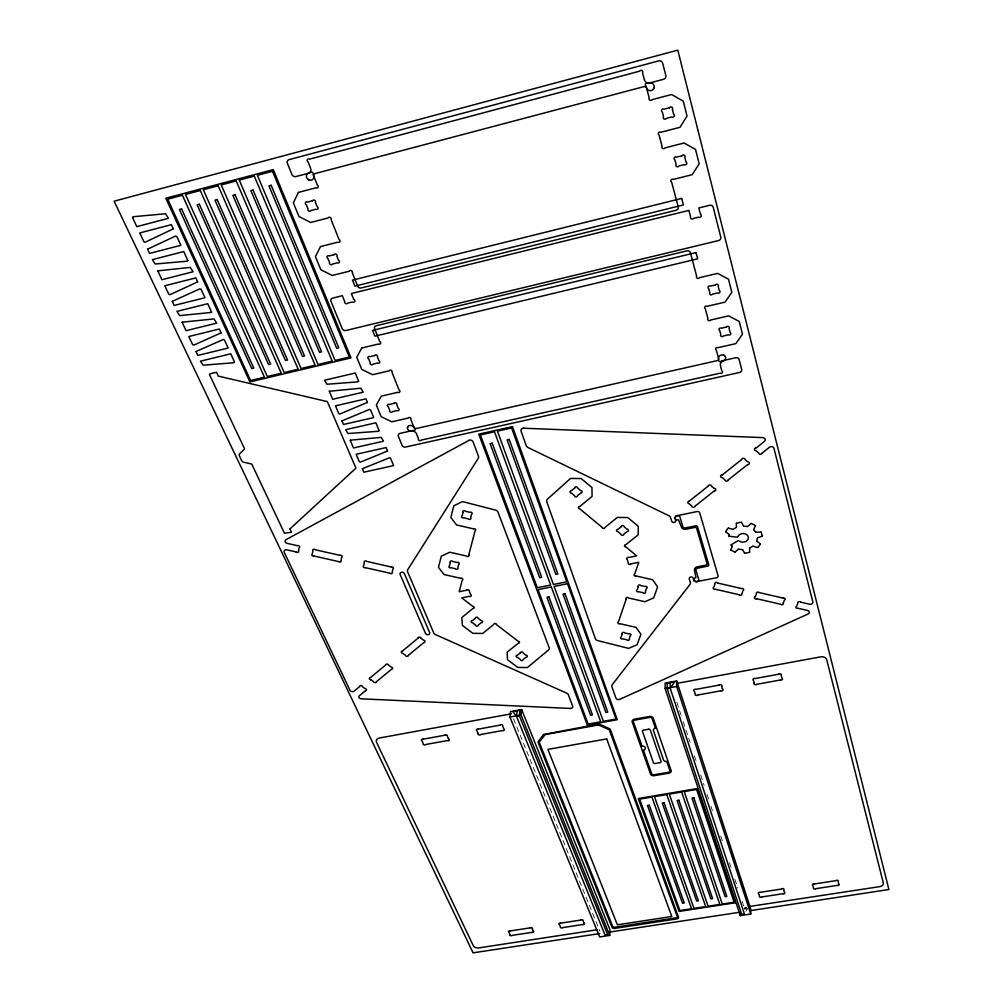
<?xml version="1.0" encoding="UTF-8"?>
<svg xmlns="http://www.w3.org/2000/svg" width="1003" height="1003" viewBox="0 0 1003 1003"><rect width="100%" height="100%" fill="white"/><g stroke="black" fill="none" stroke-linecap="round" stroke-linejoin="round"><path stroke-width="0.75" stroke-dasharray="5 3.75" d="M745.868 911.313L747.36 908.781M744.539 909.194L747.523 908.743M513.536 718.787L599.919 931.26M676.875 702.288L681.25 715.653M683.206 721.596L690.026 742.396M694.402 755.773L696.358 761.716M700.733 775.081L704.144 785.487M707.065 794.401L709.021 800.344M710.964 806.287L712.431 810.737M720.706 836L722.649 841.943M729.469 862.743L731.425 868.686M734.835 879.079L737.757 887.994M742.132 901.358L743.599 905.822M746.796 907.728L744.163 908.154L746.834 907.74"/><path stroke-width="1.5" d="M750.758 914.009L676.674 686.441L676.674 680.962L665.152 683.081L665.102 688.572L740.289 915.601L750.758 914.009L750.495 908.292L676.674 680.962M670.217 682.667L670.18 688.158L744.376 913.846L741.693 914.285L667.196 688.71L667.233 683.219L674.655 681.852L670.18 688.158L667.196 688.71M718.499 358.284L718.512 357.82A3.586 3.134 -5.9 0 1 724.053 355.388L724.479 355.639M609.724 935.423L609.962 929.731L521.648 709.522L510.602 711.566L509.938 717.045L599.644 936.952L609.724 935.423L521.033 715.014L521.648 709.522M519.378 715.829L519.993 710.337L512.884 711.654L516.507 716.355L605.022 935.022L607.63 934.658L519.378 715.829L516.507 716.355L517.134 710.864M756.713 540.956L757.328 538.135M468.79 554.897L475.046 530.9A1.442 1.166 9.8 0 0 473.817 528.731M728.529 535.991L729.018 534.524M626.198 599.092L618.475 621.797A1.392 1.091 2.7 0 0 619.528 623.803M755.372 596.559L756.463 593.839A1.592 1.254 -3.4 0 1 759.083 592.422M783.28 602.979L784.409 600.27A1.592 1.254 -4.4 0 0 783.305 598.001M407.557 427.265L407.983 426.513M730.698 549.82L732.353 546.422M654.006 88.151L653.417 89.154M753.654 529.509L755.522 525.735M539.401 741.819L545.105 734.597L598.402 724.981L609.222 729.708L677.501 917.331M725.558 531.54L728.128 528.155M757.829 547.462L760.437 544.127M289.942 528.945L291.547 532.254L284.463 533.232L252.054 464.677A1.304 1.041 20.6 0 0 251.038 463.9L243.716 462.207A2.62 2.094 21 0 1 241.673 460.665L239.391 455.876A2.633 2.106 21.2 0 1 239.704 453.782L244.168 449.369A1.316 1.053 21.4 0 0 244.331 448.316L209.552 374.721L209.865 373.831L216.648 372.326L218.215 376.087L327.329 401.601L355.94 468.15L290.017 528.869M544.529 734.961L545.206 734.572M747.661 526.462L750.996 523.491M735.186 552.014L738.296 549.255M359.513 686.666L353.984 691.243A2.345 1.73 12.2 0 1 350.034 690.377L284.213 552.252A2.507 1.956 17 0 1 286.833 549.845L295.998 551.913M370.608 677.464L385.553 665.089M402.579 650.96L417.95 638.221M579.809 506.502L592.071 496.372L591.958 487.558L581.188 478.556L570.557 478.431L547.5 499.118A3.41 2.821 6.2 0 0 546.785 501.776L595.431 638.811A3.21 2.495 3.5 0 0 597.638 640.591L628.605 648.364L637.206 644.666L640.904 634.172L635.965 627.339L619.867 623.703M365.343 690.841L359.337 695.794A2.332 1.73 11.8 0 0 361.268 698.815L570.243 708.431M376.438 681.689L391.396 669.352M408.434 655.285L423.818 642.597M472.864 608.52L461.819 617.585L462.396 625.383L472.814 633.294L482.644 633.47L493.714 624.53A1.379 1.078 7.8 0 1 496.397 624.292M625.897 544.629L638.196 534.825L638.259 526.299L627.815 517.561L617.321 517.423L605.047 527.377A1.454 1.191 3.3 0 1 602.201 527.641M689.387 501.049L708.143 486.142M722.436 474.808L741.681 459.512M756.312 447.852L764.349 441.47A2.67 2.244 -6.3 0 0 762.781 437.609L523.742 428.231M518.212 643.349L507.117 652.138L507.531 659.698L517.648 667.396L527.365 667.572L548.503 650.007A3.197 2.47 5.6 0 0 549.18 647.687L498.002 512.107A3.385 2.771 9 0 0 495.595 510.126L462.496 501.575L453.782 505.8L450.874 517.51L456.603 524.97L473.479 528.844M695.179 506.026L713.948 491.182M728.241 479.898L747.498 464.665M762.13 453.068L769.552 447.2A2.67 2.232 -6.6 0 1 773.927 448.253L812.819 601.863A2.507 1.956 -5.4 0 1 809.559 604.207L800.682 602.164M749.73 548.027L752.689 546.246M731.112 544.792L738.333 540.542M733.093 529.333L736.277 527.49M308.184 173.331L307.72 173.582A3.887 3.423 32.9 0 0 308.585 179.675L309.1 179.926M468.865 440.43L285.968 539.689A2.52 1.968 17.2 0 0 287.184 543.363L297.151 545.619M757.553 537.896L762.117 536.216M798.087 608.282L807.678 610.476A2.495 1.931 -5.1 0 1 808.054 614.012L619.678 699.367A2.545 1.918 2.8 0 1 615.942 698.101L611.93 686.867A3.937 2.996 2.9 0 1 612.331 684.573L689.939 584.473A3.322 2.645 -0.5 0 0 690.352 582.455L689.274 578.944A2.006 1.592 -0.7 0 1 690.754 577.001A2.006 1.592 -0.7 0 1 693.173 578.167L694.089 580.938L696.007 581.765L716.493 577.753A2.081 1.667 -1.8 0 0 718.06 575.735L699.705 512.821A2.144 1.755 -1.6 0 0 697.123 511.543L676.11 515.906L674.856 517.435L675.658 520.381A2.056 1.68 -0.3 0 1 674.166 522.413A2.056 1.68 -0.3 0 1 671.684 521.196L670.556 517.498A3.41 2.796 0 0 0 668.976 515.768L528.255 447.639A4.376 3.699 7.9 0 1 526.111 445.345L521.121 431.315A2.859 2.42 8.5 0 1 523.729 428.168M676.473 515.793L674.919 517.924M755.949 447.877L756.049 447.852A1.705 1.429 -5.8 0 0 756.149 450.748L758.719 453.03A1.705 1.429 -5.9 0 0 762.029 453.369M736.478 523.19L741.23 522.224M466.571 590.24L459.198 591.732L462.182 580.273A1.404 1.116 9.7 0 0 460.966 578.192M722.072 474.833L722.173 474.808A1.68 1.404 -3.4 0 0 722.31 477.641L724.881 479.86A1.68 1.392 -3.6 0 0 728.14 480.186M628.956 557.442L636.667 555.888L625.897 546.961A1.442 1.166 2.2 0 1 625.521 544.667M469.053 596.396L461.719 597.876L472.714 606.313A1.392 1.091 8.9 0 1 473.215 608.482M631.05 563.824L638.735 562.282L634.749 573.979A1.417 1.141 1.8 0 0 635.814 576.086M756.525 598.879L756.55 598.879A1.592 1.254 -3.3 0 1 755.359 596.547M744.815 553.255L749.504 552.327M676.724 918.184L677.514 917.607L613.259 927.487L614.262 927.7M511.492 713.797L379.347 738.032A4.827 3.51 10.6 0 0 376.551 742.32L473.303 945.716A4.351 2.884 6.6 0 0 478.707 947.923L597.086 929.781M677.138 683.331L820.755 656.84A5.165 3.924 -4.9 0 1 826.735 659.748L883.304 882.891A4.651 3.159 -3.8 0 1 879.556 886.665L748.702 906.599M509.938 717.045L521.033 715.014M665.102 688.572L676.674 686.441M423.366 739.148L444.78 735.237M478.343 729.106L500.083 725.131M695.982 689.349L719.038 685.137M755.184 678.529L778.604 674.254M425.786 744.489L447.15 740.603M480.65 734.509L502.34 730.573M697.787 695.016L720.781 690.841M756.839 684.284L780.196 680.034M714.236 491.182L714.312 491.169A1.667 1.379 -2.8 0 0 714.061 488.386L711.491 486.179A1.667 1.379 -2.6 0 0 708.256 485.853M510.226 930.947L529.935 927.9M560.815 923.136L580.8 920.052M760.349 892.306L781.412 889.047M814.436 883.956L835.812 880.647M512.232 935.373L531.903 932.351M562.721 927.612L582.655 924.54M761.829 896.97L782.854 893.736M815.79 888.671L837.116 885.398M599.832 933.542L473.065 952.85L114.104 201.189L677.802 50.15L888.896 889.523L749.78 910.711M609.097 932.138L738.948 912.366M747.762 464.665L747.862 464.652A1.693 1.417 -5 0 0 747.649 461.806L745.079 459.55A1.693 1.417 -4.9 0 0 741.781 459.211M598.402 724.981L599.28 725.094M696.383 581.715L693.875 580.511M756.024 532.254L760.989 532.004M738.647 549.168L742.421 549.581M728.679 536.179L737.418 537.232M743.699 526.073L747.31 526.55M460.628 578.292L444.128 574.556L438.487 567.41L441.27 556.226L449.745 552.214L466.42 556.013A1.429 1.141 9.7 0 0 468.953 555.186M315.431 549.794L339.716 555.298M366.922 561.467L391.057 566.946M314.24 556.063L338.462 561.555M365.581 567.698L389.653 573.152M636.165 575.973L652.614 579.747L657.617 586.88L653.743 597.851L644.916 601.725L628.63 598.014A1.404 1.116 2.3 0 0 626.06 598.816M717.734 583.056L741.505 588.535M759.321 592.61L782.967 598.064M715.377 589.25L739.073 594.704M756.839 598.766L780.422 604.195M753.052 546.196L757.516 547.55M728.441 528.067L732.729 529.383M723.589 355.15L724.053 355.375A3.586 3.134 -5.9 0 1 723.928 360.729L723.464 360.955A4.137 3.611 -5.8 0 0 720.38 365.368L721.821 370.859A1.555 1.342 -5.4 0 1 722.323 372.702A1.555 1.342 -5.4 0 1 720.179 373.179L421.172 440.104A1.492 1.241 14.2 0 1 419.191 440.555A1.492 1.241 14.2 0 1 418.514 438.825L416.458 433.697A3.974 3.322 14.7 0 0 411.443 431.24L410.954 431.265A3.435 2.884 15 0 1 407.745 426.877A3.435 2.884 15 0 1 413.512 426.739L413.813 427.09M730.798 550.07L734.86 552.064M751.322 523.453L755.422 525.484M353.833 299.333L354.009 299.458A1.793 1.555 23 0 1 352.203 302.041L347.878 303.082A1.793 1.542 23.3 0 1 344.606 301.79M308.084 179.387L308.573 179.687A3.887 3.423 32.9 0 0 313.876 176.867L313.826 176.34A2.482 2.194 32.8 0 1 315.193 173.544L643.613 86.734A2.533 2.47 -11.6 0 1 646.697 88.477L646.985 88.979A3.962 3.862 -14.1 0 0 653.755 88.64A3.962 3.862 -14.1 0 0 650.521 82.898L649.931 82.91A4.601 4.488 -15.6 0 1 644.365 79.739L642.534 72.893A1.73 1.693 -14.5 0 0 641.907 70.574A1.73 1.693 -14.5 0 0 639.538 71.213L309.413 159.189A1.705 1.504 34.2 0 0 307.244 159.765A1.705 1.504 34.2 0 0 308.097 161.909L310.617 168.253A4.513 3.987 33.6 0 1 308.184 173.343M370.884 679.771L373.467 681.626A1.504 1.128 11.6 0 0 376.376 681.927M725.595 531.803L728.93 534.235M756.826 541.231L760.399 543.877M420.997 638.272L423.605 640.215A1.53 1.179 10.4 0 1 424.131 642.534M496.46 624.581L518.112 641.218A1.367 1.066 6.8 0 1 518.564 643.324M602.151 527.34L579.859 508.922A1.454 1.204 4.6 0 1 579.433 506.54M731.074 545.03L732.29 546.134M753.704 529.81L755.71 532.117M612.983 927.173L539.288 742.37M742.709 549.757L744.527 553.142M741.518 522.337L743.411 525.911M509.888 934.42L508.997 932.464A1.329 0.89 5.8 0 1 509.95 930.897M448.454 738.76L447.401 736.378A1.467 1.078 8.7 0 0 444.993 735.074M532.292 928.866L533.157 930.834M478.03 733.369L477.014 730.974A1.467 1.091 7.7 0 1 478.042 729.043M583.959 923.011L583.144 921.017A1.342 0.903 4 0 0 581 919.914M344.668 301.464L342.336 295.722L332.557 298.154A2.984 2.57 24 0 0 330.977 301.351L342.211 328.658A2.934 2.507 22.1 0 0 345.847 330.514L718.512 240.57A3.059 2.796 -10.2 0 0 720.793 237.134L713.258 207.345A3.097 2.859 -11.2 0 0 709.547 205.302L698.828 207.947L700.445 214.166M353.67 299.258L351.363 293.528L688.923 210.392L690.553 216.598M721.633 686.34L722.411 688.873M754.256 683.068L753.516 680.523A1.53 1.166 -2.3 0 1 754.87 678.467M761.252 532.167L762.267 535.978M736.277 523.416L736.453 527.227M749.554 548.29L749.705 552.114M740.189 912.743L740.289 915.601M468.827 440.38A2.833 2.382 11.4 0 1 473.103 441.972L478.356 455.851A4.351 3.636 10.9 0 1 478.08 458.647L407.719 569.691A3.297 2.608 11.9 0 0 407.582 571.697L433.747 632.993A3.21 2.47 10 0 0 435.377 634.548L566.532 693.06A3.912 2.959 4.8 0 1 568.413 694.916L572.613 706.049A2.52 1.893 4.5 0 1 570.243 708.482M297.465 545.557A1.605 1.254 16.7 0 1 299.07 547.901L298.543 550.672A1.605 1.254 16.6 0 1 296.274 552.114M359.563 686.428A1.492 1.116 12 0 1 362.509 686.716L365.054 688.572A1.492 1.116 11.8 0 1 365.631 690.791M469.391 596.472A1.567 1.229 9.2 0 0 470.482 594.24L469.366 591.532A1.567 1.241 9.3 0 0 466.796 590.052M630.812 564.025A1.592 1.291 2.1 0 1 628.254 562.482L627.351 559.674A1.605 1.291 2.1 0 1 628.63 557.38M408.371 655.536A1.517 1.153 10.8 0 1 405.388 655.235L402.817 653.329A1.517 1.153 11 0 1 402.266 651.022M418.013 637.983A1.53 1.179 10.6 0 1 421.022 638.272M315.168 549.594A1.605 1.254 16 0 0 312.861 551.048L312.359 553.819A1.592 1.254 16 0 0 313.926 556.138M340.042 555.236A1.592 1.254 14.9 0 1 341.597 557.568L341.02 560.313A1.592 1.254 14.9 0 1 338.726 561.743M695.079 506.302A1.642 1.354 -1.5 0 1 691.844 505.988L689.312 503.794A1.655 1.367 -1.3 0 1 689.036 501.124M391.697 669.289A1.504 1.141 11.2 0 0 391.132 667.008L388.55 665.139A1.517 1.141 11.4 0 0 385.603 664.839M370.884 679.783A1.504 1.128 11.8 0 1 370.308 677.526M739.311 594.892A1.592 1.254 -2.7 0 0 741.932 593.475L742.985 590.754A1.592 1.266 -2.8 0 0 741.831 588.473M717.496 582.856A1.592 1.266 -1.8 0 0 714.876 584.298L713.86 587.031A1.592 1.266 -1.6 0 0 715.039 589.313M783.305 602.979A1.592 1.241 -4.3 0 1 780.647 604.383M366.659 561.279A1.592 1.254 13.9 0 0 364.327 562.721L363.763 565.466A1.58 1.241 13.8 0 0 365.268 567.761M391.383 566.883A1.58 1.254 12.7 0 1 392.875 569.19L392.236 571.923A1.58 1.241 12.7 0 1 389.916 573.34M737.982 536.48A5.354 4.325 -3.5 0 1 745.542 533.972A5.354 4.325 -3.5 0 1 747.31 540.329A5.354 4.325 -3.5 0 1 739.236 541.006M414.063 427.541A2.207 1.843 14.8 0 0 416.596 428.444L716.781 360.729A2.294 2.006 -5.4 0 0 718.474 359.287M700.721 214.441A1.856 1.718 -9.4 0 1 698.477 217.2L693.737 218.328A1.856 1.718 -8.4 0 1 690.44 216.961M512.044 935.498A1.316 0.878 5.8 0 1 509.863 934.407M533.17 930.822A1.329 0.89 5.2 0 1 532.179 932.401M530.136 927.775A1.329 0.89 5.3 0 1 532.317 928.878M560.527 923.073A1.329 0.903 4.5 0 0 559.511 924.678L560.376 926.647A1.329 0.89 4.5 0 0 562.507 927.737M583.972 922.998A1.342 0.903 4 0 1 582.931 924.59M480.437 734.672A1.467 1.078 7.6 0 1 478.017 733.356M500.309 724.968A1.467 1.091 6.9 0 1 502.729 726.297L503.707 728.692A1.467 1.091 6.8 0 1 502.653 730.635M425.573 744.652A1.454 1.066 9.3 0 1 423.141 743.348L422.087 740.991A1.454 1.066 9.4 0 1 423.053 739.086M448.466 738.735A1.454 1.066 8.6 0 1 447.463 740.678M836.038 880.509A1.404 0.953 -2.8 0 1 838.144 881.687L838.709 883.768A1.392 0.953 -2.8 0 1 837.405 885.448M815.564 888.808A1.392 0.953 -2.2 0 1 813.458 887.642L812.869 885.574A1.392 0.953 -2.2 0 1 814.148 883.894M781.638 888.909A1.379 0.94 -1.4 0 1 783.769 890.075L784.371 892.143A1.379 0.94 -1.4 0 1 783.142 893.798M761.603 897.108A1.379 0.94 -0.7 0 1 759.484 895.967L758.845 893.911A1.379 0.94 -0.7 0 1 760.061 892.244M722.423 688.848A1.517 1.153 -1 0 1 721.094 690.904M719.289 684.961A1.517 1.153 -1 0 1 721.659 686.353M695.668 689.274A1.517 1.153 -0.1 0 0 694.377 691.33L695.192 693.825A1.517 1.141 -0.1 0 0 697.549 695.192M780.522 680.097A1.542 1.166 -3.3 0 0 781.914 678.015L781.187 675.483A1.542 1.166 -3.3 0 0 778.855 674.079M756.601 684.447A1.53 1.153 -2.3 0 1 754.231 683.056M697.185 581.552A2.081 1.655 -0.9 0 0 698.727 579.546L695.919 570.206A2.094 1.667 -1.1 0 1 697.461 568.187L707.466 566.193A1.68 1.342 -1.5 0 0 708.707 564.564L697.612 526.876A1.705 1.392 -1.4 0 0 695.568 525.86L685.4 527.942A2.131 1.743 -0.8 0 1 682.83 526.675L679.896 516.896A2.131 1.755 -0.6 0 0 677.301 515.63M800.457 601.963A1.605 1.254 -5 0 0 797.786 603.38L796.67 606.075A1.592 1.241 -4.8 0 0 797.749 608.345M693.675 579.859A2.019 1.605 -0.9 0 1 693.763 578.919L694.226 578.33A2.232 1.78 -0.9 0 1 695.305 577.841A1.404 1.116 -0.9 0 0 695.969 577.54L694.465 570.494A3.761 3.009 -1.1 0 1 697.248 566.845L706.162 565.078A1.254 1.003 -1.5 0 0 707.102 563.849L696.571 528.155A1.279 1.041 -1.3 0 0 695.029 527.402L685.977 529.245A3.824 3.122 -0.9 0 1 681.35 526.976L678.567 519.867A1.442 1.179 -0.6 0 0 677.79 519.855A2.294 1.881 -0.5 0 1 676.536 519.817L675.759 519.454A2.069 1.693 -0.5 0 1 675.119 518.601M379.046 430.55L378.319 431.29L347.953 433.534L345.659 429.685L375.899 422.802L379.046 430.55M234.501 361.995L233.812 362.735L203.133 365.192L200.475 361.143L230.79 353.808L234.501 362.045M132.546 217.45L136.772 226.653L168.454 218.303L165.57 213.752L133.286 216.711L132.546 217.45M341.985 420.884L343.44 424.495L373.73 417.574L370.583 409.976L369.53 409.4L341.985 420.884M157.847 270.885L161.909 279.712L193.052 271.775L190.269 267.412L157.847 270.835M362.422 468.714L363.813 472.2L393.602 465.605L390.556 458.258L389.49 457.757L362.422 468.714M367.411 402.416L339.791 414.038L338.726 413.474L335.478 405.851L365.97 398.805L367.411 402.416M147.617 249.245L149.472 253.446L180.879 245.309L176.892 236.645L175.713 235.993L147.629 249.158M182.145 322.214L186.056 330.689L216.686 323.129L213.99 318.941L182.157 322.164M329.335 391.258L332.67 399.282L363.224 392.186L360.829 388.199L329.335 391.258M387.522 451.037L360.328 462.157L359.3 461.606L356.165 454.284L386.142 447.564L387.522 451.037M187.762 260.467L187.009 261.231L155.164 264.015L152.406 259.639L183.75 251.54L187.762 260.467M173.218 228.872L145.109 242.275L143.905 241.685L139.768 232.959L171.375 224.659L173.218 228.872M350.26 440.254L353.47 447.965L383.51 441.207L381.19 437.371L350.273 440.167M172.315 301.414L174.096 305.464L204.988 297.715L201.127 289.34L200.011 288.764L172.328 301.339M211.595 312.272L207.746 303.696L176.917 311.394L179.675 315.619L211.57 312.409M358.585 381.127L357.858 381.855L326.915 384.262L324.533 380.25L355.3 373.016L358.585 381.127M197.629 281.918L169.871 294.732L168.755 294.167L164.78 285.78L195.861 277.881L197.629 281.918M196.061 351.551L197.767 355.438L228.145 348.054L224.471 340.055L223.356 339.453L196.074 351.476M221.074 332.883L193.729 345.132L192.601 344.531L188.815 336.519L219.381 328.997L221.074 332.883M450.322 562.595L449.532 565.742A1.417 1.128 10.3 0 0 449.143 567.284A1.417 1.128 10.3 0 0 451.087 567.736L455.462 568.726A1.417 1.128 10 0 0 457.406 569.165A1.417 1.128 10 0 0 457.807 567.623L458.609 564.476A1.417 1.128 10.1 0 0 459.01 562.921A1.417 1.128 10.1 0 0 457.055 562.482L452.679 561.479A1.417 1.128 10.3 0 0 450.723 561.041A1.417 1.128 10.3 0 0 450.322 562.595M463.022 512.433L462.195 515.73A1.454 1.179 10.5 0 0 461.781 517.347A1.454 1.179 10.5 0 0 463.775 517.811L468.238 518.839A1.454 1.179 10.2 0 0 470.231 519.291A1.454 1.179 10.2 0 0 470.658 517.673L471.498 514.376A1.454 1.191 10.2 0 0 471.911 512.759A1.454 1.191 10.2 0 0 469.918 512.295L465.442 511.267A1.454 1.191 10.5 0 0 463.436 510.803A1.454 1.191 10.5 0 0 463.022 512.433M622.249 633.971L621.246 636.943A1.379 1.078 2.6 0 0 620.744 638.397A1.379 1.078 2.6 0 0 622.637 638.823L626.85 639.751A1.379 1.078 2.3 0 0 628.731 640.177A1.379 1.078 2.3 0 0 629.232 638.71L630.248 635.739A1.379 1.078 2.3 0 0 630.749 634.285A1.379 1.078 2.3 0 0 628.868 633.858L624.631 632.918A1.379 1.078 2.5 0 0 622.75 632.504A1.379 1.078 2.5 0 0 622.249 633.971M638.284 586.642L637.231 589.751A1.417 1.128 1.8 0 0 636.717 591.281A1.417 1.128 1.8 0 0 638.648 591.72L642.948 592.685A1.417 1.116 1.5 0 0 644.879 593.112A1.417 1.116 1.5 0 0 645.405 591.594L646.471 588.485A1.417 1.128 1.4 0 0 646.985 586.956A1.417 1.128 1.4 0 0 645.054 586.517L640.741 585.539A1.417 1.128 1.7 0 0 638.811 585.113A1.417 1.128 1.7 0 0 638.284 586.642M298.418 192.4L293.377 202.869L298.969 216.51L310.667 222.478L328.094 217.99A1.667 1.467 29.1 0 1 330.238 217.438A1.667 1.467 29.1 0 1 331.065 219.507L339.089 239.617A1.655 1.442 27.2 0 1 339.892 241.66A1.655 1.442 27.2 0 1 337.773 242.199L320.471 246.588L315.443 256.618L320.822 269.719L332.231 275.474L349.357 271.199A1.63 1.417 24.7 0 1 351.464 270.672A1.63 1.417 24.7 0 1 352.254 272.666L357.645 286.168A2.821 2.457 23.5 0 0 361.205 287.961L676.11 210.254A2.909 2.708 -6.8 0 0 678.229 206.944L671.634 182.132A1.68 1.58 -8 0 1 671.057 179.976A1.68 1.58 -8 0 1 673.364 179.399L692.233 174.66L699.166 163.79L695.505 149.372L684.071 143.003L665.002 147.88A1.705 1.617 -9 0 1 662.67 148.469A1.705 1.617 -9 0 1 662.08 146.25L659.109 135.104A1.705 1.642 -9.6 0 1 658.507 132.86A1.705 1.642 -9.6 0 1 660.852 132.258L680.034 127.318L687.042 116.047L683.244 101.115L671.584 94.533L652.188 99.61A1.73 1.68 -11.9 0 1 649.831 100.237A1.73 1.68 -11.9 0 1 649.217 97.943L646.145 86.383A1.743 1.693 -13.5 0 1 645.518 84.064A1.743 1.693 -13.5 0 1 647.9 83.437L663.472 79.312A3.247 3.159 -20.5 0 0 665.816 75.426L662.644 63.139A3.26 3.185 -23.6 0 0 658.695 60.895L289.04 159.665A3.185 2.796 34.6 0 0 287.347 163.251L291.936 174.522A3.172 2.783 33.6 0 0 295.898 176.566L310.04 172.829A1.705 1.504 33.1 0 1 312.221 172.253A1.705 1.504 33.1 0 1 313.074 174.397L317.337 185.091A1.693 1.492 31.9 0 1 318.177 187.21A1.693 1.492 31.9 0 1 316.02 187.774L298.418 192.4M361.744 348.003L356.742 357.244L361.707 369.355L372.614 374.696L389.177 370.822A1.555 1.316 17.9 0 1 391.208 370.345A1.555 1.316 17.9 0 1 391.947 372.176L399.069 390.042A1.53 1.304 16.8 0 1 399.796 391.86A1.53 1.304 16.8 0 1 397.777 392.323L381.328 396.122L376.338 404.986L381.127 416.646L391.784 421.812L408.083 418.113A1.517 1.279 15.3 0 1 410.077 417.649A1.517 1.279 15.3 0 1 410.791 419.43L414.314 428.268A1.504 1.266 14.8 0 1 415.016 430.024A1.504 1.266 14.8 0 1 413.023 430.463L400.047 433.396A2.783 2.319 15.3 0 0 398.379 436.267L402.078 445.37A2.771 2.307 14.9 0 0 405.588 447.05L739.487 372.477A2.909 2.52 -6.7 0 0 741.681 369.405L739.148 359.575A2.921 2.545 -6.8 0 0 735.663 357.745L721.521 360.93A1.567 1.367 -5.7 0 1 719.352 361.419A1.567 1.367 -5.7 0 1 718.85 359.538L716.33 350.072A1.58 1.379 -5.7 0 1 715.829 348.179A1.58 1.379 -5.7 0 1 717.998 347.677L735.801 343.64L742.471 334.149L739.261 321.499L728.629 315.857L710.663 320.007A1.592 1.417 -6 0 1 708.457 320.521A1.592 1.417 -6 0 1 707.942 318.578L705.347 308.786A1.605 1.429 -6.1 0 1 704.821 306.83A1.605 1.429 -6.1 0 1 707.027 306.316L725.094 302.104L731.826 292.287L728.504 279.21L717.684 273.393L699.442 277.718A1.617 1.467 -6.4 0 1 697.21 278.245A1.617 1.467 -6.4 0 1 696.671 276.239L690.415 252.718A2.859 2.62 -6.2 0 0 686.955 250.85L376.225 325.749A2.771 2.382 20.4 0 0 374.608 328.721L379.773 341.647A1.567 1.354 19.7 0 1 380.526 343.527A1.567 1.354 19.7 0 1 378.47 344.016L361.744 348.003M543.526 734.509L538.398 741.367A2.282 1.693 5.5 0 0 538.222 742.646L611.98 927.324A2.119 1.429 3.2 0 0 614.538 928.402L676.975 918.886A2.106 1.429 1.5 0 0 678.517 917.181L610.438 729.695A2.307 1.718 3.2 0 0 609.348 728.629L599.844 724.354A2.307 1.718 3.5 0 0 598.089 724.141L543.526 734.509M574.694 488.022L571.459 490.718A1.467 1.216 5.1 0 0 570.017 491.921A1.467 1.216 5.1 0 0 571.522 493.163L574.556 495.683A1.467 1.216 4.8 0 0 576.035 496.911A1.467 1.216 4.8 0 0 577.477 495.72L580.712 493.037A1.467 1.216 4.6 0 0 582.154 491.821A1.467 1.216 4.6 0 0 580.662 490.592L577.628 488.06A1.467 1.229 4.9 0 0 576.136 486.819A1.467 1.229 4.9 0 0 574.694 488.022M475.409 618.262L472.488 620.619A1.379 1.078 8.8 0 0 471.184 621.672A1.379 1.078 8.8 0 0 472.626 622.788L475.547 625.045A1.379 1.078 8.5 0 0 476.989 626.148A1.379 1.078 8.5 0 0 478.293 625.095L481.214 622.738A1.379 1.078 8.4 0 0 482.531 621.684A1.379 1.078 8.4 0 0 481.089 620.581L478.155 618.312A1.379 1.078 8.6 0 0 476.713 617.196A1.379 1.078 8.6 0 0 475.409 618.262M621.221 526.725L617.973 529.333A1.454 1.179 2.6 0 0 616.532 530.487A1.454 1.179 2.6 0 0 617.986 531.69L620.92 534.135A1.442 1.179 2.4 0 0 622.374 535.339A1.442 1.179 2.4 0 0 623.816 534.185L627.051 531.577A1.454 1.179 2.1 0 0 628.505 530.424A1.454 1.179 2.1 0 0 627.063 529.22L624.117 526.763A1.454 1.191 2.3 0 0 622.662 525.559A1.454 1.191 2.3 0 0 621.221 526.725M520.369 652.94L517.435 655.222A1.367 1.041 6.7 0 0 516.131 656.25A1.367 1.041 6.7 0 0 517.523 657.329L520.369 659.51A1.354 1.041 6.5 0 0 521.773 660.588A1.354 1.041 6.5 0 0 523.09 659.573L526.023 657.291A1.367 1.053 6.4 0 0 527.34 656.275A1.367 1.053 6.4 0 0 525.936 655.197L523.09 652.991A1.367 1.053 6.6 0 0 521.685 651.912A1.367 1.053 6.6 0 0 520.369 652.94M273.292 169.607L165.834 198.23L249.897 381.917L351.037 357.908L273.292 169.607M182.433 195.259L167.714 199.183L250.6 380.513L264.479 377.216L182.433 195.259M200.274 190.52L185.48 194.457L267.337 376.526L281.279 373.216L200.274 190.52M218.19 185.743L203.321 189.705L284.162 372.539L298.167 369.204L218.19 185.743M236.207 180.954L221.262 184.928L301.063 368.515L315.13 365.18L236.207 180.954M254.311 176.127L239.291 180.126L318.039 364.49L332.181 361.13L254.311 176.127M272.503 171.287L257.407 175.312L335.09 360.428L349.307 357.055L272.503 171.287M181.606 208.95L179.449 209.514L251.74 368.59L253.784 368.101L181.606 208.95M199.334 204.261L197.165 204.838L268.566 364.565L270.622 364.076L199.334 204.261M217.162 199.559L214.981 200.124L285.466 360.516L287.535 360.027L217.162 199.559M235.066 194.82L232.884 195.397L302.455 356.454L304.536 355.965L235.066 194.82M253.069 190.068L250.875 190.645L319.531 352.379L321.612 351.877L253.069 190.068M271.161 185.279L268.954 185.868L336.669 348.267L338.776 347.765L271.161 185.279M312.409 200.801L307.582 202.054A1.68 1.479 31.1 0 0 305.439 202.619A1.68 1.479 31.1 0 0 306.279 204.712L308.009 208.963A1.68 1.467 30.5 0 0 308.849 211.044A1.68 1.467 30.5 0 0 310.993 210.492L315.807 209.238A1.68 1.479 30.4 0 0 317.951 208.687A1.68 1.479 30.4 0 0 317.111 206.593L315.406 202.343A1.68 1.479 30.9 0 0 314.566 200.236A1.68 1.479 30.9 0 0 312.409 200.801M669.427 107.772L664.099 109.151A1.73 1.667 -13.3 0 0 661.729 109.766A1.73 1.667 -13.3 0 0 662.331 112.048L663.547 116.661A1.718 1.655 -12.7 0 0 664.136 118.931A1.718 1.655 -12.7 0 0 666.494 118.316L671.809 116.937A1.73 1.655 -14.6 0 0 674.166 116.323A1.73 1.655 -14.6 0 0 673.577 114.054L672.386 109.427A1.73 1.667 -15.3 0 0 671.797 107.145A1.73 1.667 -15.3 0 0 669.427 107.772M681.902 155.804L676.661 157.132A1.693 1.605 -10.2 0 0 674.329 157.722A1.693 1.605 -10.2 0 0 674.906 159.916L676.085 164.379A1.693 1.592 -9.9 0 0 676.661 166.561A1.693 1.592 -9.9 0 0 678.981 165.971L684.209 164.655A1.693 1.605 -11.3 0 0 686.528 164.066A1.693 1.605 -11.3 0 0 685.964 161.884L684.811 157.408A1.705 1.605 -11.6 0 0 684.234 155.214A1.705 1.605 -11.6 0 0 681.902 155.804M333.961 254.737L329.21 255.928A1.642 1.429 26.6 0 0 327.103 256.467A1.642 1.429 26.6 0 0 327.918 258.473L329.573 262.56A1.63 1.417 26.2 0 0 330.388 264.554A1.63 1.417 26.2 0 0 332.494 264.027L337.234 262.836A1.63 1.429 25.9 0 0 339.34 262.31A1.63 1.429 25.9 0 0 338.525 260.304L336.883 256.216A1.642 1.429 26.4 0 0 336.08 254.198A1.642 1.429 26.4 0 0 333.961 254.737M681.689 198.431L352.479 280.125L354.886 286.156L683.407 204.938L681.689 198.431M695.982 252.593L372.577 330.376L374.896 336.168L697.637 258.837L695.982 252.593M374.608 355.564L370.019 356.654A1.555 1.329 19.6 0 0 367.976 357.131A1.555 1.329 19.6 0 0 368.728 358.999L370.257 362.76A1.555 1.329 19.2 0 0 371.01 364.616A1.555 1.329 19.2 0 0 373.041 364.139L377.629 363.061A1.555 1.329 18.9 0 0 379.661 362.572A1.555 1.329 18.9 0 0 378.921 360.716L377.391 356.943A1.555 1.329 19.3 0 0 376.652 355.087A1.555 1.329 19.3 0 0 374.608 355.564M715.452 284.952L710.437 286.131A1.617 1.454 -7.1 0 0 708.218 286.657A1.617 1.454 -7.1 0 0 708.745 288.651L709.798 292.688A1.617 1.442 -7 0 0 710.325 294.669A1.617 1.442 -7 0 0 712.544 294.155L717.546 292.976A1.617 1.454 -7.7 0 0 719.765 292.462A1.617 1.454 -7.7 0 0 719.251 290.469L718.198 286.419A1.617 1.454 -7.8 0 0 717.684 284.426A1.617 1.454 -7.8 0 0 715.452 284.952M394.054 403.394L389.54 404.435A1.53 1.279 16.8 0 0 387.534 404.886A1.53 1.279 16.8 0 0 388.261 406.679L389.728 410.302A1.517 1.279 16.5 0 0 390.455 412.083A1.517 1.279 16.5 0 0 392.461 411.631L396.962 410.603A1.517 1.279 16.2 0 0 398.968 410.139A1.517 1.279 16.2 0 0 398.241 408.359L396.787 404.723A1.53 1.291 16.5 0 0 396.06 402.93A1.53 1.291 16.5 0 0 394.054 403.394M726.398 327.053L721.458 328.182A1.592 1.404 -6.6 0 0 719.264 328.683A1.592 1.404 -6.6 0 0 719.765 330.614L720.793 334.526A1.592 1.404 -6.5 0 0 721.295 336.444A1.592 1.404 -6.5 0 0 723.489 335.942L728.416 334.826A1.592 1.404 -7.1 0 0 730.598 334.325A1.592 1.404 -7.1 0 0 730.109 332.394L729.093 328.482A1.592 1.404 -7.2 0 0 728.592 326.552A1.592 1.404 -7.2 0 0 726.398 327.053M512.483 426.614L478.732 434.136L587.332 725.119L617.284 719.703L512.483 426.614M494.504 431.791L480.374 434.938L537.32 587.708L550.66 585.037L494.504 431.791M511.618 427.98L497.425 431.14L553.405 584.486L566.808 581.803L511.618 427.98M492.197 443.201L490.116 443.665L539.702 577.665L541.67 577.264L492.197 443.201M509.211 439.439L507.129 439.903L555.875 574.406L557.856 574.004L509.211 439.439M551.349 586.943L538.022 589.614L588.122 724.078L600.747 721.796L551.349 586.943M567.497 583.721L554.107 586.391L603.355 721.32L616.03 719.038L567.497 583.721M548.917 596.898L546.961 597.286L590.591 715.239L592.46 714.901L548.917 596.898M564.977 593.713L563.022 594.102L605.9 712.456L607.768 712.117L564.977 593.713M649.505 716.493L634.423 719.214A3.097 2.319 2.2 0 0 632.216 721.997L650.521 774.04A3.022 2.207 1.8 0 0 654.207 775.683L668.913 773.15A3.034 2.207 1.3 0 0 671.12 770.492L653.279 718.211A3.109 2.319 1.7 0 0 649.505 716.493M649.819 717.408L634.749 720.129A1.843 1.379 2.2 0 0 633.432 721.784L641.983 746.144A2.771 2.044 2 0 1 645.28 747.674A2.771 2.044 2 0 1 643.387 750.119L651.712 773.84A1.793 1.304 1.8 0 0 653.893 774.805L668.625 772.272A1.805 1.316 1.3 0 0 669.929 770.693L666.757 761.427A2.758 2.031 1.3 0 1 663.497 759.91L653.48 730.698A2.796 2.081 1.5 0 1 655.398 728.203L652.063 718.436A1.843 1.379 1.7 0 0 649.819 717.408M648.527 729.256L643.537 730.159A1.442 1.078 2 0 0 642.509 731.45L653.404 762.706A1.429 1.041 1.7 0 0 655.135 763.484L660.049 762.631A1.429 1.041 1.5 0 0 661.077 761.377L650.295 730.059A1.442 1.078 1.8 0 0 648.527 729.256M606.702 738.91L547.914 749.391L617.384 924.804L671.784 916.491L606.702 738.91M697.474 788.508L638.297 798.538L679.131 911.414L735.362 902.775L697.474 788.508M651.925 797.059L639.663 799.128L679.909 910.561L691.581 908.756L651.925 797.059M666.769 794.539L654.457 796.633L693.988 908.392L705.686 906.587L666.769 794.539M681.676 792.019L669.314 794.113L708.105 906.223L719.853 904.418L681.676 792.019M696.634 789.486L684.222 791.58L722.285 904.042L734.083 902.224L696.634 789.486M649.292 805.221L647.487 805.522L682.529 903.239L684.259 902.976L649.292 805.221M664.074 802.726L662.268 803.039L696.671 901.058L698.389 900.794L664.074 802.726M678.906 800.231L677.088 800.544L710.851 898.864L712.581 898.6L678.906 800.231M693.8 797.724L691.982 798.037L725.094 896.657L726.836 896.394L693.8 797.724M425.51 633.407L400.147 574.506A2.269 1.78 12.2 0 1 401.513 572.312A2.269 1.78 12.2 0 1 404.385 573.641L429.648 632.592A2.207 1.693 10.4 0 1 428.294 634.673A2.207 1.693 10.4 0 1 425.51 633.407"/></g></svg>
